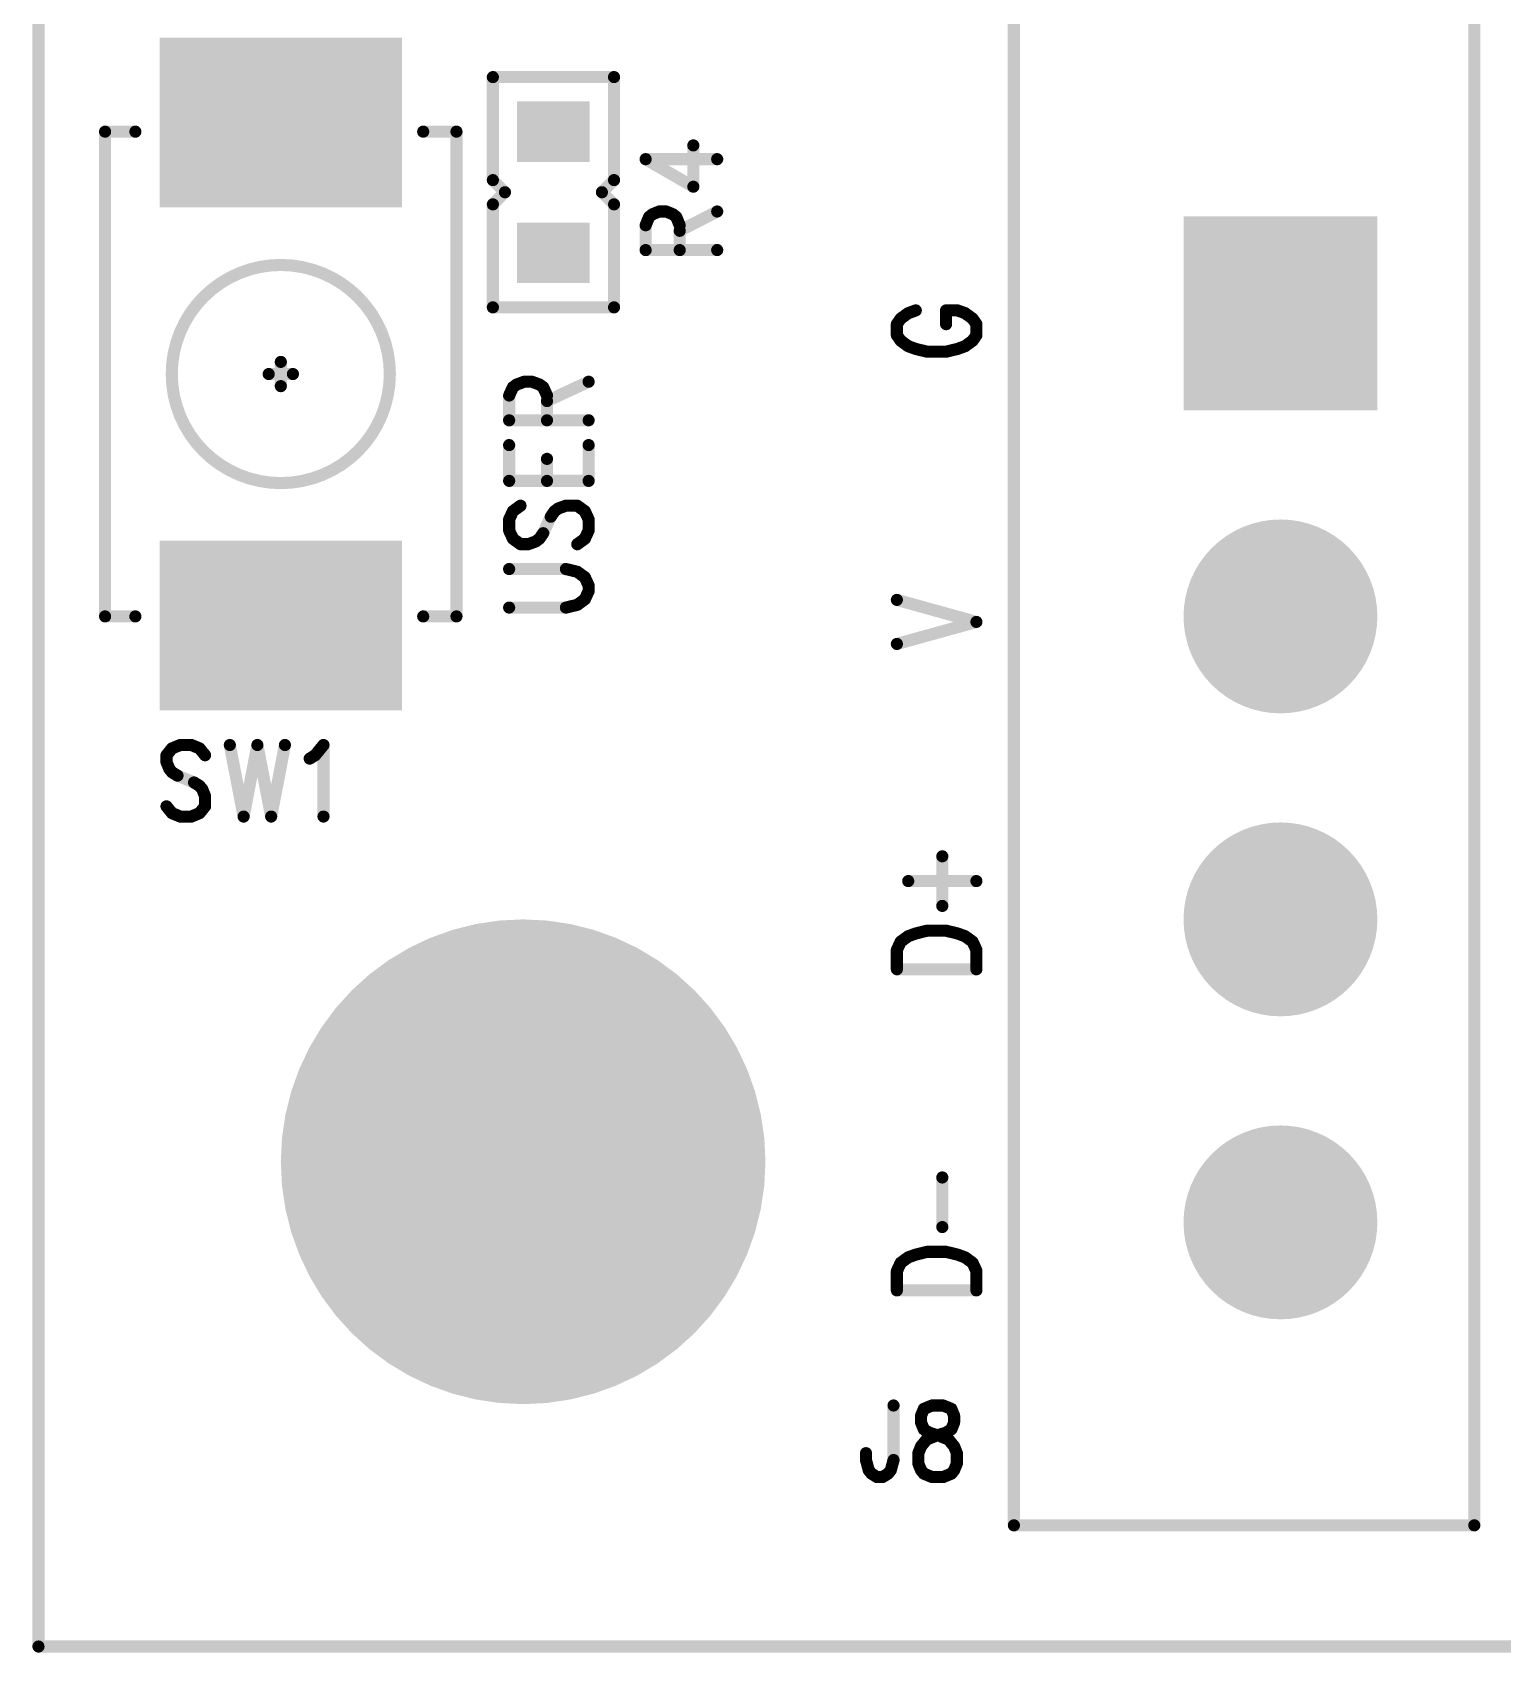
# Model space of a CAD drawing. Extents: x 100 to 147.9, y 92.1 to 144.1.
# Drawn here: x 99.95 to 112.08, y 99.95 to 113.32 of the extents above; entities that cross this region are included whole.
import ezdxf

# ---------------------------------------------------------------- set-up
doc = ezdxf.new("R2010")
doc.units = 0
doc.layers.get('0').update_dxf_attribs({"linetype": 'CONTINUOUS'})
doc.layers.add('MASK-TOP_PHO', color=10, linetype='CONTINUOUS')
doc.layers.add('SILK-TOP_PHO', color=9, linetype='CONTINUOUS')

# ---------------------------------------------------------------- blocks, each defined once
blk = doc.blocks.new('ROUND_1')
at = {"const_width": 0.050038}
blk.add_lwpolyline([(-0.025018, 0, 1), (0.025018, 0, 1)], format="xyb", close=True, dxfattribs=at)
blk = doc.blocks.new('SQUARE_28')
blk.add_solid([(0.799972, 0.799972), (0.799972, -0.799972), (-0.799972, 0.799972), (-0.799972, -0.799972)])
blk = doc.blocks.new('ROUND_32')
at = {"const_width": 1.999996}
blk.add_lwpolyline([(-0.999998, 0, 1), (0.999998, 0, 1)], format="xyb", close=True, dxfattribs=at)
blk = doc.blocks.new('ROUND_49')
at = {"const_width": 0.799972}
blk.add_lwpolyline([(-0.399986, 0, 1), (0.399986, 0, 1)], format="xyb", close=True, dxfattribs=at)
blk = doc.blocks.new('SQUARE_16')
blk.add_solid([(0.250062, 0.250062), (0.250062, -0.250062), (-0.250062, 0.250062), (-0.250062, -0.250062)])
blk = doc.blocks.new('SQUARE_132')
blk.add_solid([(0.700024, 0.700024), (0.700024, -0.700024), (-0.700024, 0.700024), (-0.700024, -0.700024)])

msp = doc.modelspace()

# ---------------------------------------------------------------- linework, layer by layer
at = {"layer": 'MASK-TOP_PHO'}
for points, const_width in [([(100.000054, 143.999966), (100.000054, 100.000054)], 0.100076), ([(101.700076, 112.575086), (102.300024, 112.575086)], 1.400048), ([(104.30002, 112.499902), (104.199944, 112.499902)], 0.500124), ([(104.30002, 111.499904), (104.199944, 111.499904)], 0.500124), ([(101.700076, 108.42498), (102.300024, 108.42498)], 1.400048), ([(100.000054, 100.000054), (143.999966, 100.000054)], 0.100076)]:
    msp.add_lwpolyline(points, dxfattribs=dict(at, const_width=const_width))
at = {"layer": 'SILK-TOP_PHO', "const_width": 0.100076}
for points in [[(100.000054, 143.999966), (100.000054, 100.000054)], [(108.050076, 101.000052), (108.050076, 113.4999)], [(111.849916, 113.4999), (111.849916, 101.000052)], [(104.750108, 112.94999), (103.75011, 112.94999)], [(103.75011, 112.94999), (103.75011, 112.100106)], [(104.750108, 112.100106), (104.750108, 112.94999)], [(100.7999, 112.499902), (100.549964, 112.499902)], [(100.549964, 112.499902), (100.549964, 108.49991)], [(103.175054, 112.499902), (103.449882, 112.499902)], [(103.449882, 112.499902), (103.449882, 108.49991)], [(105.404666, 112.045496), (105.404666, 112.386364)], [(105.010966, 112.272826), (105.404666, 112.045496)], [(105.010966, 112.272826), (105.601516, 112.272826)], [(103.75011, 112.100106), (103.849932, 112.00003)], [(103.849932, 112.00003), (103.75011, 111.899954)], [(104.650032, 112.00003), (104.750108, 112.100106)], [(104.750108, 111.899954), (104.650032, 112.00003)], [(103.75011, 111.899954), (103.75011, 111.05007)], [(104.750108, 111.05007), (104.750108, 111.899954)], [(105.010966, 111.727234), (105.03916, 111.79556)], [(105.010966, 111.522764), (105.010966, 111.727234)], [(105.03916, 111.79556), (105.0671, 111.818166)], [(105.0671, 111.818166), (105.123488, 111.841026)], [(105.123488, 111.841026), (105.179622, 111.841026)], [(105.179622, 111.841026), (105.23601, 111.818166)], [(105.23601, 111.818166), (105.26395, 111.79556)], [(105.26395, 111.79556), (105.292144, 111.727234)], [(105.292144, 111.681768), (105.601516, 111.841026)], [(105.292144, 111.727234), (105.292144, 111.522764)], [(105.010966, 111.522764), (105.601516, 111.522764)], [(103.75011, 111.05007), (104.750108, 111.05007)], [(107.11561, 110.956852), (107.084368, 110.911386)], [(107.084368, 110.911386), (107.084368, 110.820454)], [(107.178094, 111.002318), (107.11561, 110.956852)], [(107.240578, 111.024924), (107.178094, 111.002318)], [(107.584494, 111.024924), (107.490514, 111.024924)], [(107.490514, 110.911386), (107.490514, 111.024924)], [(107.646978, 111.002318), (107.584494, 111.024924)], [(107.709462, 110.956852), (107.646978, 111.002318)], [(107.740704, 110.911386), (107.709462, 110.956852)], [(107.740704, 110.820454), (107.740704, 110.911386)], [(107.084368, 110.820454), (107.11561, 110.774988)], [(107.709462, 110.774988), (107.740704, 110.820454)], [(107.11561, 110.774988), (107.178094, 110.729522)], [(107.178094, 110.729522), (107.240578, 110.706916)], [(107.240578, 110.706916), (107.334304, 110.684056)], [(107.334304, 110.684056), (107.490514, 110.684056)], [(107.490514, 110.684056), (107.584494, 110.706916)], [(107.584494, 110.706916), (107.646978, 110.729522)], [(107.646978, 110.729522), (107.709462, 110.774988)], [(102.00005, 110.599982), (102.00005, 110.400084)], [(102.100126, 110.499906), (101.899974, 110.499906)], [(103.884476, 110.322614), (103.915718, 110.39094)], [(103.915718, 110.39094), (103.94696, 110.413546)], [(103.94696, 110.413546), (104.009444, 110.436406)], [(104.009444, 110.436406), (104.071928, 110.436406)], [(104.071928, 110.436406), (104.134412, 110.413546)], [(104.134412, 110.413546), (104.165654, 110.39094)], [(104.165654, 110.39094), (104.196896, 110.322614)], [(104.196896, 110.277148), (104.540558, 110.436406)], [(103.884476, 110.118144), (103.884476, 110.322614)], [(104.196896, 110.322614), (104.196896, 110.118144)], [(103.884476, 110.118144), (104.540558, 110.118144)], [(103.884476, 109.618272), (103.884476, 109.913674)], [(104.540558, 109.618272), (104.540558, 109.913674)], [(104.196896, 109.618272), (104.196896, 109.799882)], [(103.884476, 109.618272), (104.540558, 109.618272)], [(103.915718, 109.368082), (103.884476, 109.30001)], [(103.978202, 109.413548), (103.915718, 109.368082)], [(104.165654, 109.186472), (104.228138, 109.322616)], [(104.228138, 109.322616), (104.25938, 109.368082)], [(104.25938, 109.368082), (104.290622, 109.390942)], [(104.290622, 109.390942), (104.353106, 109.413548)], [(104.353106, 109.413548), (104.446832, 109.413548)], [(104.446832, 109.413548), (104.509316, 109.368082)], [(104.509316, 109.368082), (104.540558, 109.30001)], [(103.884476, 109.30001), (103.884476, 109.209078)], [(103.884476, 109.209078), (103.915718, 109.141006)], [(104.134412, 109.141006), (104.165654, 109.186472)], [(104.540558, 109.209078), (104.509316, 109.141006)], [(104.540558, 109.30001), (104.540558, 109.209078)], [(103.915718, 109.141006), (103.978202, 109.09554)], [(103.978202, 109.09554), (104.040686, 109.09554)], [(104.040686, 109.09554), (104.10317, 109.118146)], [(104.10317, 109.118146), (104.134412, 109.141006)], [(104.509316, 109.141006), (104.446832, 109.09554)], [(104.353106, 108.890816), (103.884476, 108.890816)], [(104.446832, 108.86821), (104.353106, 108.890816)], [(104.509316, 108.822744), (104.446832, 108.86821)], [(104.540558, 108.754672), (104.509316, 108.822744)], [(104.446832, 108.595414), (104.509316, 108.64088)], [(104.509316, 108.64088), (104.540558, 108.709206)], [(104.540558, 108.709206), (104.540558, 108.754672)], [(103.884476, 108.572808), (104.353106, 108.572808)], [(104.353106, 108.572808), (104.446832, 108.595414)], [(107.084368, 108.636308), (107.740704, 108.454444)], [(100.549964, 108.49991), (100.7999, 108.49991)], [(103.449882, 108.49991), (103.175054, 108.49991)], [(107.084368, 108.272834), (107.740704, 108.454444)], [(101.170486, 107.438952), (101.10216, 107.411012)], [(101.261418, 107.438952), (101.170486, 107.438952)], [(101.32949, 107.411012), (101.261418, 107.438952)], [(101.579426, 107.438952), (101.693218, 106.848402)], [(101.806756, 107.438952), (101.693218, 106.848402)], [(101.806756, 107.438952), (101.920548, 106.848402)], [(102.034086, 107.438952), (101.920548, 106.848402)], [(102.284022, 107.354624), (102.352348, 107.438952)], [(102.352348, 107.438952), (102.352348, 106.848402)], [(101.10216, 107.411012), (101.056694, 107.354624)], [(101.056694, 107.354624), (101.056694, 107.29849)], [(101.374956, 107.354624), (101.32949, 107.411012)], [(102.238556, 107.326684), (102.284022, 107.354624)], [(101.056694, 107.29849), (101.079554, 107.242102)], [(101.079554, 107.242102), (101.10216, 107.214162)], [(101.10216, 107.214162), (101.147626, 107.185968)], [(101.147626, 107.185968), (101.284024, 107.12958)], [(101.284024, 107.12958), (101.32949, 107.10164)], [(101.32949, 107.10164), (101.35235, 107.073446)], [(101.35235, 107.073446), (101.374956, 107.017312)], [(101.10216, 106.876596), (101.056694, 106.93273)], [(101.374956, 106.93273), (101.32949, 106.876596)], [(101.374956, 107.017312), (101.374956, 106.93273)], [(101.170486, 106.848402), (101.10216, 106.876596)], [(101.261418, 106.848402), (101.170486, 106.848402)], [(101.32949, 106.876596), (101.261418, 106.848402)], [(107.459272, 106.111294), (107.459272, 106.520488)], [(107.178094, 106.316018), (107.740704, 106.316018)], [(107.11561, 105.815892), (107.178094, 105.861358)], [(107.178094, 105.861358), (107.240578, 105.883964)], [(107.240578, 105.883964), (107.334304, 105.906824)], [(107.334304, 105.906824), (107.490514, 105.906824)], [(107.490514, 105.906824), (107.584494, 105.883964)], [(107.584494, 105.883964), (107.646978, 105.861358)], [(107.646978, 105.861358), (107.709462, 105.815892)], [(107.084368, 105.74782), (107.11561, 105.815892)], [(107.084368, 105.588562), (107.084368, 105.74782)], [(107.709462, 105.815892), (107.740704, 105.74782)], [(107.740704, 105.74782), (107.740704, 105.588562)], [(107.084368, 105.588562), (107.740704, 105.588562)], [(107.459272, 103.461312), (107.459272, 103.870506)], [(107.084368, 103.097838), (107.11561, 103.16591)], [(107.11561, 103.16591), (107.178094, 103.211376)], [(107.178094, 103.211376), (107.240578, 103.233982)], [(107.240578, 103.233982), (107.334304, 103.256842)], [(107.334304, 103.256842), (107.490514, 103.256842)], [(107.490514, 103.256842), (107.584494, 103.233982)], [(107.584494, 103.233982), (107.646978, 103.211376)], [(107.646978, 103.211376), (107.709462, 103.16591)], [(107.709462, 103.16591), (107.740704, 103.097838)], [(107.084368, 102.93858), (107.084368, 103.097838)], [(107.740704, 103.097838), (107.740704, 102.93858)], [(107.084368, 102.93858), (107.740704, 102.93858)], [(107.056936, 101.989128), (107.056936, 101.53904)], [(107.306872, 101.960934), (107.284012, 101.9048)], [(107.374944, 101.989128), (107.306872, 101.960934)], [(107.465876, 101.989128), (107.374944, 101.989128)], [(107.534202, 101.960934), (107.465876, 101.989128)], [(107.556808, 101.9048), (107.534202, 101.960934)], [(107.284012, 101.9048), (107.284012, 101.848412)], [(107.284012, 101.848412), (107.306872, 101.792278)], [(107.534202, 101.792278), (107.556808, 101.848412)], [(107.556808, 101.848412), (107.556808, 101.9048)], [(107.284012, 101.651562), (107.329478, 101.707696)], [(107.306872, 101.792278), (107.352338, 101.764084)], [(107.329478, 101.707696), (107.397804, 101.73589)], [(107.352338, 101.764084), (107.44327, 101.73589)], [(107.397804, 101.73589), (107.488736, 101.764084)], [(107.44327, 101.73589), (107.511342, 101.707696)], [(107.488736, 101.764084), (107.534202, 101.792278)], [(107.511342, 101.707696), (107.556808, 101.651562)], [(106.829606, 101.53904), (106.829606, 101.595428)], [(107.261406, 101.595428), (107.284012, 101.651562)], [(107.261406, 101.510846), (107.261406, 101.595428)], [(107.556808, 101.651562), (107.579668, 101.595428)], [(107.579668, 101.595428), (107.579668, 101.510846)], [(106.852212, 101.454712), (106.829606, 101.53904)], [(106.875072, 101.426518), (106.852212, 101.454712)], [(106.920538, 101.398324), (106.875072, 101.426518)], [(107.01147, 101.426518), (106.966004, 101.398324)], [(107.034076, 101.454712), (107.01147, 101.426518)], [(107.056936, 101.53904), (107.034076, 101.454712)], [(107.284012, 101.454712), (107.261406, 101.510846)], [(107.306872, 101.426518), (107.284012, 101.454712)], [(107.374944, 101.398324), (107.306872, 101.426518)], [(107.534202, 101.426518), (107.465876, 101.398324)], [(107.556808, 101.454712), (107.534202, 101.426518)], [(107.579668, 101.510846), (107.556808, 101.454712)], [(106.966004, 101.398324), (106.920538, 101.398324)], [(107.465876, 101.398324), (107.374944, 101.398324)], [(111.849916, 101.000052), (108.050076, 101.000052)], [(100.000054, 100.000054), (143.999966, 100.000054)]]:
    msp.add_lwpolyline(points, dxfattribs=at)
msp.add_lwpolyline([(101.100128, 110.499906, 1), (102.899972, 110.499906, 1)], format="xyb", close=True, dxfattribs=at)

# ---------------------------------------------------------------- block references
at = {"layer": 'MASK-TOP_PHO'}
for name, p in [('SQUARE_132', (101.700076, 112.575086)), ('SQUARE_132', (102.300024, 112.575086)), ('SQUARE_16', (104.199944, 112.499902)), ('SQUARE_16', (104.30002, 112.499902)), ('SQUARE_28', (110.24997, 111.000032)), ('SQUARE_16', (104.199944, 111.499904)), ('SQUARE_16', (104.30002, 111.499904)), ('ROUND_49', (110.24997, 108.49991)), ('SQUARE_132', (101.700076, 108.42498)), ('SQUARE_132', (102.300024, 108.42498)), ('ROUND_49', (110.24997, 106.000042)), ('ROUND_32', (104.000046, 104.000046)), ('ROUND_49', (110.24997, 103.49992)), ('ROUND_1', (100.000054, 100.000054))]:
    msp.add_blockref(name, p, dxfattribs=at)
at = {"layer": 'SILK-TOP_PHO'}
for p in [(103.75011, 112.94999), (104.750108, 112.94999), (100.549964, 112.499902), (100.7999, 112.499902), (103.175054, 112.499902), (103.449882, 112.499902), (105.404666, 112.386364), (105.010966, 112.272826), (105.010966, 112.272826), (105.601516, 112.272826), (103.75011, 112.100106), (103.849932, 112.00003), (104.650032, 112.00003), (104.750108, 112.100106), (105.404666, 112.045496), (103.75011, 111.899954), (104.750108, 111.899954), (105.010966, 111.727234), (105.03916, 111.79556), (105.0671, 111.818166), (105.123488, 111.841026), (105.179622, 111.841026), (105.23601, 111.818166), (105.26395, 111.79556), (105.292144, 111.727234), (105.601516, 111.841026), (105.292144, 111.681768), (105.010966, 111.522764), (105.010966, 111.522764), (105.292144, 111.522764), (105.601516, 111.522764), (103.75011, 111.05007), (103.75011, 111.05007), (104.750108, 111.05007), (107.084368, 110.911386), (107.11561, 110.956852), (107.178094, 111.002318), (107.240578, 111.024924), (107.490514, 111.024924), (107.490514, 111.024924), (107.490514, 110.911386), (107.584494, 111.024924), (107.646978, 111.002318), (107.709462, 110.956852), (107.740704, 110.911386), (107.084368, 110.820454), (107.740704, 110.820454), (107.11561, 110.774988), (107.178094, 110.729522), (107.240578, 110.706916), (107.334304, 110.684056), (107.490514, 110.684056), (107.584494, 110.706916), (107.646978, 110.729522), (107.709462, 110.774988), (102.00005, 110.599982), (101.899974, 110.499906), (102.00005, 110.400084), (102.100126, 110.499906), (103.915718, 110.39094), (103.94696, 110.413546), (104.009444, 110.436406), (104.071928, 110.436406), (104.134412, 110.413546), (104.165654, 110.39094), (104.540558, 110.436406), (103.884476, 110.322614), (104.196896, 110.322614), (104.196896, 110.277148), (103.884476, 110.118144), (103.884476, 110.118144), (104.196896, 110.118144), (104.540558, 110.118144), (103.884476, 109.913674), (104.540558, 109.913674), (104.196896, 109.799882), (103.884476, 109.618272), (103.884476, 109.618272), (104.196896, 109.618272), (104.540558, 109.618272), (104.540558, 109.618272), (103.915718, 109.368082), (103.978202, 109.413548), (104.228138, 109.322616), (104.25938, 109.368082), (104.290622, 109.390942), (104.353106, 109.413548), (104.446832, 109.413548), (104.509316, 109.368082), (103.884476, 109.30001), (103.884476, 109.209078), (104.165654, 109.186472), (104.540558, 109.30001), (104.540558, 109.209078), (103.915718, 109.141006), (103.978202, 109.09554), (104.040686, 109.09554), (104.10317, 109.118146), (104.134412, 109.141006), (104.446832, 109.09554), (104.509316, 109.141006), (103.884476, 108.890816), (104.353106, 108.890816), (104.446832, 108.86821), (104.509316, 108.822744), (104.509316, 108.64088), (104.540558, 108.754672), (104.540558, 108.754672), (104.540558, 108.709206), (103.884476, 108.572808), (104.353106, 108.572808), (104.446832, 108.595414), (107.084368, 108.636308), (100.549964, 108.49991), (100.7999, 108.49991), (103.175054, 108.49991), (103.449882, 108.49991), (107.740704, 108.454444), (107.740704, 108.454444), (107.084368, 108.272834), (101.170486, 107.438952), (101.261418, 107.438952), (101.579426, 107.438952), (101.806756, 107.438952), (101.806756, 107.438952), (102.034086, 107.438952), (102.352348, 107.438952), (101.056694, 107.354624), (101.10216, 107.411012), (101.32949, 107.411012), (101.374956, 107.354624), (102.238556, 107.326684), (102.284022, 107.354624), (101.056694, 107.29849), (101.079554, 107.242102), (101.10216, 107.214162), (101.147626, 107.185968), (101.284024, 107.12958), (101.32949, 107.10164), (101.35235, 107.073446), (101.056694, 106.93273), (101.374956, 107.017312), (101.374956, 106.93273), (101.10216, 106.876596), (101.170486, 106.848402), (101.261418, 106.848402), (101.32949, 106.876596), (101.693218, 106.848402), (101.693218, 106.848402), (101.920548, 106.848402), (101.920548, 106.848402), (102.352348, 106.848402), (107.459272, 106.520488), (107.178094, 106.316018), (107.740704, 106.316018), (107.459272, 106.111294), (107.178094, 105.861358), (107.240578, 105.883964), (107.240578, 105.883964), (107.334304, 105.906824), (107.490514, 105.906824), (107.584494, 105.883964), (107.584494, 105.883964), (107.646978, 105.861358), (107.084368, 105.74782), (107.11561, 105.815892), (107.709462, 105.815892), (107.740704, 105.74782), (107.084368, 105.588562), (107.084368, 105.588562), (107.740704, 105.588562), (107.740704, 105.588562), (107.459272, 103.870506), (107.459272, 103.461312), (107.11561, 103.16591), (107.178094, 103.211376), (107.240578, 103.233982), (107.334304, 103.256842), (107.490514, 103.256842), (107.584494, 103.233982), (107.646978, 103.211376), (107.709462, 103.16591), (107.084368, 103.097838), (107.740704, 103.097838), (107.084368, 102.93858), (107.084368, 102.93858), (107.740704, 102.93858), (107.740704, 102.93858), (107.056936, 101.989128), (107.306872, 101.960934), (107.374944, 101.989128), (107.374944, 101.989128), (107.465876, 101.989128), (107.534202, 101.960934), (107.284012, 101.9048), (107.284012, 101.848412), (107.556808, 101.9048), (107.556808, 101.848412), (107.306872, 101.792278), (107.329478, 101.707696), (107.352338, 101.764084), (107.397804, 101.73589), (107.44327, 101.73589), (107.488736, 101.764084), (107.511342, 101.707696), (107.534202, 101.792278), (106.829606, 101.595428), (107.261406, 101.595428), (107.284012, 101.651562), (107.556808, 101.651562), (107.579668, 101.595428), (106.829606, 101.53904), (106.852212, 101.454712), (106.875072, 101.426518), (107.01147, 101.426518), (107.034076, 101.454712), (107.056936, 101.53904), (107.261406, 101.510846), (107.284012, 101.454712), (107.306872, 101.426518), (107.534202, 101.426518), (107.556808, 101.454712), (107.579668, 101.510846), (106.920538, 101.398324), (106.966004, 101.398324), (107.374944, 101.398324), (107.465876, 101.398324), (108.050076, 101.000052), (111.849916, 101.000052), (100.000054, 100.000054)]:
    msp.add_blockref('ROUND_1', p, dxfattribs=at)

doc.saveas('drawing.dxf')
